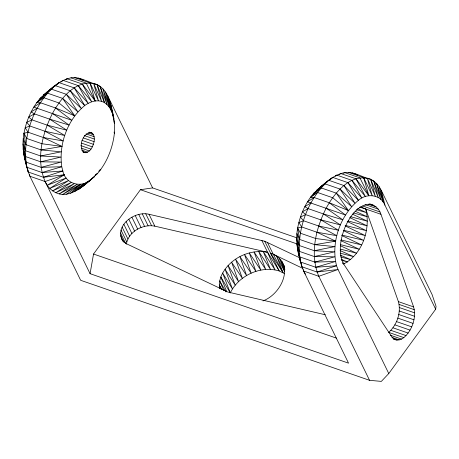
<?xml version="1.0" encoding="UTF-8"?>
<svg xmlns="http://www.w3.org/2000/svg" width="459" height="459" viewBox="0 0 459 459"><rect width="100%" height="100%" fill="white"/><g stroke="black" fill="none" stroke-linecap="round" stroke-linejoin="round"><path stroke-width="0.69" d="M369.679 203.939C375.101 204.938 379.3 209.126 380.941 214.284L413.605 306.91C416.542 317.8 412.245 330.273 403.834 337.629L388.63 332.368C397.041 325.012 401.338 312.533 398.401 301.643L365.737 209.023L360.596 206.814M29.428 174.271L29.921 176.267L45.125 181.534C48.734 189.71 57.432 195.85 66.584 194.191C79.195 191.632 88.547 181.701 97.669 173.313C106.029 163.542 111.25 151.35 113.602 138.767C116.351 124.246 112.822 109.328 107.653 95.759C105.318 91.071 101.8 86.837 97.01 84.531C88.352 82.568 80.21 76.412 70.99 77.835C58.379 80.4 49.027 90.325 39.904 98.714C31.545 108.485 26.324 120.683 23.977 133.265C21.223 147.781 24.752 162.704 29.921 176.267L80.658 280.3L369.552 380.316L381.337 381.389L388.773 373.54L435.671 309.211L436.05 306.337L432.08 294.54L381.343 190.508C379.002 185.82 375.491 181.58 370.694 179.28C362.036 177.317 353.895 171.161 344.68 172.584C332.069 175.149 322.711 185.075 313.595 193.463C305.235 203.234 300.014 215.432 297.661 228.008C294.913 242.53 298.442 257.453 303.606 271.017L348.547 363.161L90.067 273.679L45.125 181.534C35.865 159.445 42.056 133.971 52.469 113.413C60.863 98.014 77.158 77.669 97.01 84.531L104.463 102.638C109.936 106.046 112.598 112.363 113.821 118.451L111.812 110.602M43.375 177.272L62.843 170.989L61.764 166.737L41.132 167.346L25.928 162.079L23.753 153.581L28.171 172.005L43.375 177.272L64.346 174.759L47.271 185.258L66.245 177.977L49.779 188.397L68.523 180.588L52.624 190.904L71.122 182.55L55.769 192.763L74.008 183.824L59.171 193.933L77.135 184.398L62.791 194.415L80.44 184.254L70.497 193.273L83.871 183.399L74.484 191.667L87.371 181.844L78.5 189.389L90.876 179.618C81.507 188.551 65.281 183.956 62.843 170.989L42.039 172.521L26.834 167.254C21.722 137.815 32.887 105.547 55.091 85.552L70.296 90.813L84.714 105.57C90.222 101.439 98.094 98.909 104.463 102.638L100.154 86.384L98.169 85.701M388.773 373.54L338.031 269.508L336.527 265.738L315.723 267.27L300.519 262.003C295.407 232.564 306.578 200.296 328.776 180.301L343.98 185.562L358.399 200.319C366.437 192.975 380.786 194.26 384.929 205.179L435.671 309.211M369.552 380.316L318.81 276.284C309.55 254.194 315.746 228.72 326.16 208.162C334.554 192.763 350.842 172.418 370.694 179.28L378.153 197.387L373.838 181.133L371.859 180.45M94.101 141.659C94.571 138.498 94.577 134.039 91.163 132.513C82.683 132.605 77.479 147.609 84.422 152.675C90.159 153.128 93.085 146.358 94.101 141.659L83.366 137.941M48.453 91.295L46.698 92.408L59.073 82.637L74.283 87.904L84.714 105.57C67.192 119.983 58.614 144.442 61.764 166.737L42.039 172.521M328.828 180.496L332.764 177.386L347.968 182.653L358.399 200.319C339.993 215.661 330.755 242.386 336.527 265.738L317.06 272.015L301.856 266.754L298.677 253.253M122.61 240.826C114.234 225.564 134.768 210.612 149.02 214.267L264.723 241.239L300.226 258.033M126.357 244.211C128.394 231.646 142.824 223.762 154.821 226.155L267.626 252.301L279.221 270.965L284.695 273.742M90.067 273.679L93.533 254.039L140.431 189.71L152.595 187.903L296.726 237.802M230.292 292.876L222.604 272.996L232.426 288.918L225.03 269.163L235.192 285.125L228.048 265.531L238.525 281.585L231.588 262.181L242.358 278.372L235.57 259.186L246.598 275.561L239.914 256.61L251.153 273.214L244.515 254.516L255.921 271.384L249.283 252.938L260.804 270.11L254.034 251.934L265.675 269.422L258.738 251.486L270.443 269.341L263.3 251.612L274.987 269.858L267.626 252.301C248.996 248.571 228.025 259.22 220.819 276.955L230.292 292.876C238.749 275.515 260.586 265.308 279.221 270.965L264.723 241.239M87.336 181.948L82.482 186.48L94.325 176.761L88.507 181.311M66.033 79.705L67.077 78.759L82.281 84.02L95.151 100.934L89.987 82.878L74.783 77.611M62.602 98.398L74.748 115.84L55.602 108.003L40.398 102.741L36.731 102.684L47.397 93.137L62.602 98.398L77.915 111.876L66.389 94.33L51.178 89.063L43.249 95.271L55.091 85.552M98.708 171.253L100.842 169.348L99.758 170.111M336.292 193.147L348.433 210.589L329.287 202.752L314.082 197.49L310.422 197.433L321.082 187.886L336.292 193.147L351.605 206.619L340.073 189.079L324.869 183.812L316.934 190.02L328.776 180.301M335.73 176.032L336.774 175.114L351.978 180.376L365.404 196.538L355.966 178.769L340.762 173.508L339.092 174.741M51.178 89.063L39.904 98.714L47.397 93.137M87.468 182.045L86.395 182.963L87.451 182.137M94.984 175.613L97.669 173.313L95.529 174.908M324.869 183.812L313.595 193.463L321.082 187.886M51.769 88.851L52.814 87.967M54.38 86.636L59.073 82.637M323.893 184.931L325.46 183.6M330.675 179.165L332.764 177.386M327.697 181.385L320.388 187.157L322.723 185.677M60.846 82.075L63.09 80.365L78.294 85.626L91.714 101.789L82.281 84.02M335.655 175.969L336.774 175.114M65.964 79.579L67.077 78.759M66.584 194.191L80.44 184.254M343.521 173.41L344.68 172.584L359.885 177.851L368.835 195.683L363.671 177.627L348.467 172.36M36.731 102.684L43.789 97.715L58.993 102.977L74.748 115.84M310.422 197.433L317.473 192.464L332.677 197.726L348.433 210.589M40.398 102.741L33.782 107.108L71.799 120.269L55.602 108.003M314.082 197.49L307.473 201.857L345.484 215.019L329.287 202.752M393.747 339.178C397.092 340.848 401.023 339.941 403.834 337.629M37.265 108.152L31.109 111.921L34.436 113.878L49.641 119.145L69.12 125.078L52.469 113.413M310.955 202.901L304.793 206.67L308.127 208.627L323.331 213.894L342.81 219.827L326.16 208.162M34.436 113.878L28.751 117.028L31.946 119.856L47.151 125.118L66.767 130.19L49.641 119.145M308.127 208.627L302.441 211.777L305.631 214.6L320.835 219.867L340.452 224.939L323.331 213.894M31.946 119.856L26.76 122.352L29.818 125.995L45.028 131.263L64.771 135.508L47.151 125.118M305.631 214.6L300.444 217.096L303.508 220.745L318.712 226.012L338.455 230.257L320.835 219.867M262.978 300.92C282.36 293.697 296.204 262.204 270.523 253.133L283.037 272.64L276.599 256.214L284.729 271.739M29.818 125.995L25.153 127.791L28.091 132.232L43.295 137.499L61.988 146.421L41.098 149.938L25.893 144.671L23.237 138.67L25.457 150.718L40.662 155.98L60.961 157.076L40.673 161.809L25.469 156.548L23.122 148.911L25.928 162.079M303.508 220.745L298.843 222.54L301.775 226.981L316.98 232.248L335.672 241.17L314.788 244.687L299.578 239.42L296.921 233.413L299.142 245.467L314.346 250.729L334.651 251.825L314.358 256.558L299.153 251.291L296.812 243.66L299.612 256.828L314.822 262.095L335.454 261.487L315.723 267.27M45.125 181.534L64.346 174.759M343.315 264.137C362.38 254.567 370.924 229.064 365.737 209.023L359.615 207.17M41.132 167.346L61.139 162.073L40.673 161.809M314.822 262.095L334.823 256.822L314.358 256.558M25.893 144.671L23.977 133.265L28.091 132.232M299.578 239.42L297.661 228.008L301.775 226.981M40.662 155.98L61.248 151.826L41.098 149.938M314.346 250.729L334.932 246.575L314.788 244.687M317.06 272.015L338.031 269.508L318.81 276.284L303.606 271.017L303.279 269.685M373.678 205.322C359.994 201.145 349.936 216.241 345.139 226.97C340.429 238.72 337.572 253.156 344.147 264.763L391.802 336.814L393.288 338.524L395.067 339.637M61.988 146.421L41.981 143.747L26.777 138.486L23.977 133.265M335.672 241.17L315.666 238.496L300.461 233.235L297.661 228.008M43.295 137.499L63.17 140.953L45.028 131.263M316.98 232.248L336.854 235.702L318.712 226.012M325.322 314.771L227.727 291.987L127.252 244.125L124.773 242.599L122.8 240.642L121.394 238.319M341.898 235.065L363.494 240.298L343.561 230.699M341.031 239.937L361.497 244.905L341.72 235.473M343.705 230.28L365.112 235.519L345.57 226.08M340.612 244.681L359.173 249.231L340.79 240.602M345.105 225.375L366.328 230.659L347.216 221.468M340.653 249.203L356.568 253.184L340.314 245.72M348.1 220.98L367.108 225.834L349.706 217.56M340.211 253.196L353.74 256.679L340.13 250.597M350.607 216.717L367.435 221.192L352.214 214.049M340.561 256.914L350.751 259.645L340.394 255.164M353.545 212.965L367.309 216.786L355.1 211.174M341.53 260.293L347.664 262.009L341.186 259.306M356.488 209.723L366.741 212.695L357.624 208.627M342.5 263.122L344.548 263.724L342.603 262.944M78.403 78.093L83.377 80.193M352.087 172.842L355.49 174.018L357.59 175.252M375.364 183.187L376.684 183.646L383.024 201.96L379.197 186.784L384.929 205.179L381.343 190.508M70.99 77.835L86.194 83.102L95.151 100.934M369.633 204.025L370.964 204.49M368.118 204.106L376.122 206.877M364.899 204.49L378.239 209.109M362.639 205.965L379.977 211.966M365.737 209.023L380.941 214.284M89.149 132.146L92.506 133.305M88.157 132.875L93.527 134.734M86.108 133.908L94.152 136.69M84.29 135.571L94.353 139.054M82.018 140.379L93.424 144.327M81.627 143.162L92.357 146.874M80.922 145.652L90.985 149.135M81.341 148.159L89.39 150.948M81.65 150.099L87.692 152.187M82.643 151.619L85.994 152.778M83.085 152.21L84.422 152.675M140.431 189.71L297.415 244.056M398.401 301.643L413.605 306.91M399.106 304.426L414.311 309.693M399.399 307.57L414.603 312.837M399.273 310.978L414.483 316.24M398.733 314.524L413.938 319.791M397.798 318.104L413.002 323.365M396.49 321.587L411.694 326.848M394.86 324.857L410.065 330.119M392.967 327.806L408.171 333.073M390.861 330.342L406.072 335.604M390.299 335.196L401.539 339.086M391.992 337.405L399.261 339.918M393.116 338.731L397.081 340.108M93.533 254.039L336.453 338.134M267.419 242.346L273.214 254.234L302.808 268.389M340.073 189.079L354.945 203.176L343.98 185.562M66.389 94.33L81.26 108.427L70.296 90.813M347.968 182.653L361.904 198.093L351.978 180.376M74.283 87.904L88.22 103.344L78.294 85.626M355.966 178.769L368.835 195.683M303.606 271.017L305.396 274.121M226.029 291.999L219.706 280.942L220.819 276.955L226.7 291.591M222.013 289.818L219.304 284.878L219.706 280.942L223.768 290.616M273.214 254.234L283.037 272.64M284.924 269.358L279.468 258.664L284.7 270.965M284.276 266.627L281.757 261.532L284.396 267.293M284.356 266.662L283.421 264.757L284.339 266.69M261.825 240.413L267.626 252.301M152.595 187.903L107.653 95.759L111.244 110.43L109.408 100.022L112.742 114.199L110.739 104.772L111.531 109.299M149.02 214.267L154.821 226.155M145.761 213.808L151.562 225.696M142.307 213.883L148.102 225.776M138.761 214.491L144.562 226.385M135.256 215.615L141.056 227.503M131.899 217.21L137.7 229.098M128.813 219.23L134.607 231.118M126.087 221.599L131.888 233.488M123.827 224.244L129.622 236.133M122.094 227.073L127.895 238.961M120.964 229.993L126.759 241.882M120.459 232.902L125.646 243.545M120.602 235.714L123.655 241.968M122.8 240.642L123.408 241.893M363.671 177.627L372.14 195.54L367.292 178.103L375.261 196.113L370.694 179.28M89.987 82.878L98.456 100.791L93.607 83.354L101.577 101.364L97.01 84.531M221.29 289.388L219.304 284.878L219.609 288.677M25.584 159.715L24.832 157.833L26.834 167.254M373.838 181.133L380.752 199.349L376.684 183.646M100.154 86.384L107.067 104.6L103 88.897L109.34 107.211L105.513 92.035L111.244 110.43M299.142 245.467L296.634 238.663L299.153 251.291M25.457 150.718L22.95 143.914L25.469 156.548M114.062 121.842L114.452 123.115L113.562 118.956M299.612 256.828L297.443 248.33L298.516 252.582M298.66 253.253L300.519 262.003M111.795 110.642L112.386 113.413M112.679 114.802L113.27 117.573M114.09 132.02L114.337 133.362M301.242 263.282L301.735 266.059M27.557 168.539L28.171 172.005"/></g></svg>
